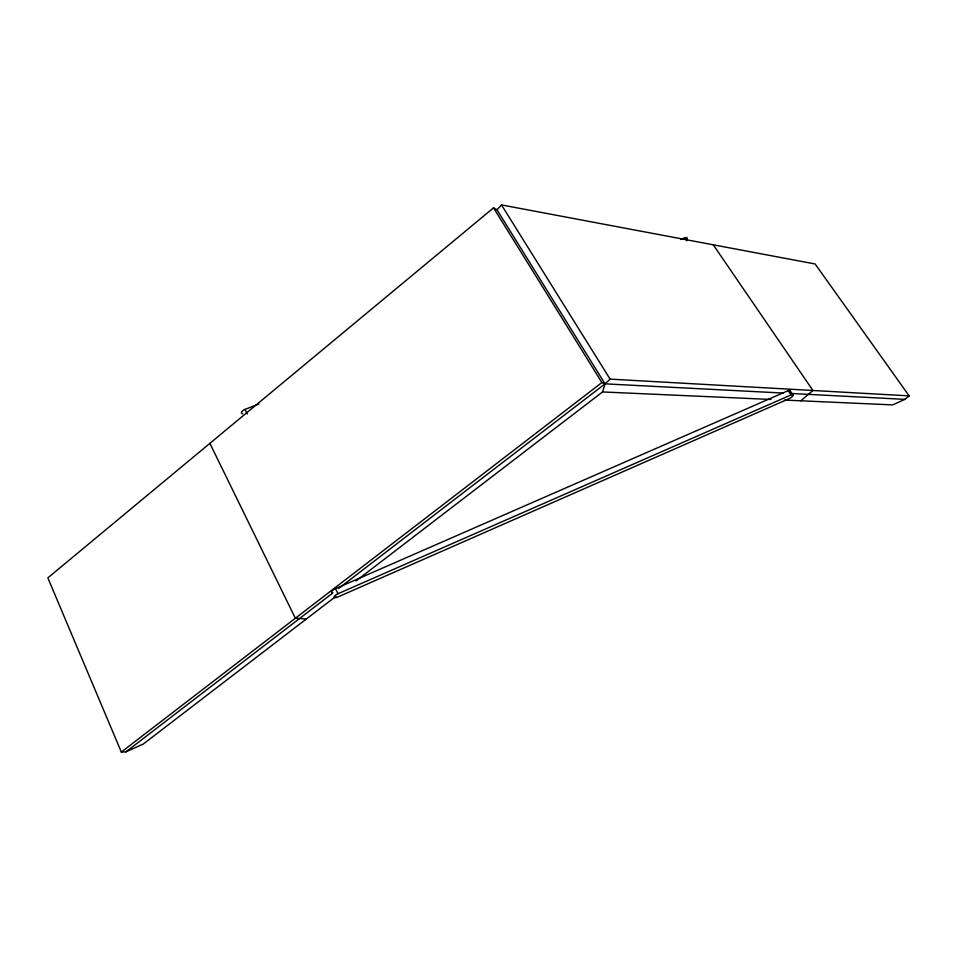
<?xml version="1.0" encoding="UTF-8"?>
<svg xmlns="http://www.w3.org/2000/svg" width="957" height="957" viewBox="0 0 957 957"><rect width="100%" height="100%" fill="white"/><g stroke="black" fill="none" stroke-linecap="round" stroke-linejoin="round"><path stroke-width="1.44" d="M356.1 580.875L602.539 391.939L605.051 383.853L610.099 379.128L909.15 395.875L815.125 263.988L501.504 204.93L496.982 209.774L605.051 383.853L783.149 393.064M800.842 400.792L812.924 390.48L713.252 244.801M496.982 209.774L493.549 207.848L47.85 577.872L121.336 752.07L125.953 751.843L143.371 743.96L335.955 596.319M784.441 400.062L892.642 404.895L904.891 399.356L909.15 395.875M121.336 752.07L601.893 382.549L605.051 383.853L338.587 588.519M125.953 751.843L332.665 593.077M338.024 593.723L791.092 394.906A3.816 1.172 -33.3 0 1 793.233 395.408A3.816 1.172 -33.3 0 1 789.166 398.65L337.929 596.965A4.259 1.447 -27.4 0 1 334.137 597.036A4.259 1.447 -27.4 0 1 338.024 593.723L335.476 588.675L788.209 390.635A3.816 1.184 -33.3 0 1 789.992 391.688M242.647 413.723A4.031 1.83 -26 0 1 241.666 411.941A4.031 1.83 -26 0 1 244.992 409.405L258.916 403.974M680.654 239.453L684.829 237.826A3.637 1.507 -34.3 0 1 687.15 238.724M602.539 391.939L771.019 399.464M792.061 393.518L904.891 399.356M306.336 619.023L295.354 618.258L209.882 443.354M790.35 391.15L792.516 394.356M684.829 237.826L686.803 240.733M788.209 390.635L791.092 394.906M501.504 204.93L610.099 379.128M493.549 207.848L601.893 382.549M244.992 409.405L247.277 413.938M332.701 592.646A4.247 1.459 -27.3 0 1 331.9 591.235A4.247 1.459 -27.3 0 1 335.476 588.675"/></g></svg>
